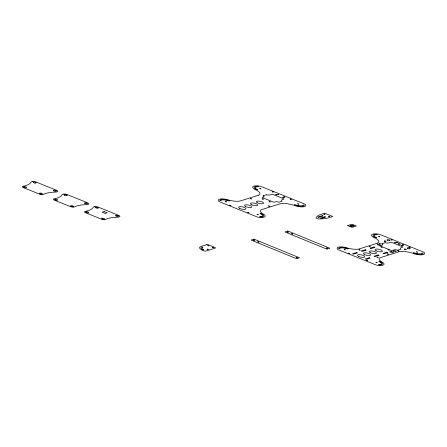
<?xml version="1.0" encoding="UTF-8"?>
<svg xmlns="http://www.w3.org/2000/svg" width="447" height="447" viewBox="0 0 447 447"><rect width="100%" height="100%" fill="white"/><g stroke="black" fill="none" stroke-linecap="round" stroke-linejoin="round"><path stroke-width="0.67" d="M207.168 249.163L208.246 249.404L207.168 249.163M282.733 197.468L283.806 197.714L282.733 197.468M401.562 245.464L402.635 245.71L401.562 245.464M212.465 247.487L213.537 247.733L212.465 247.487M347.71 225.545L352.035 227.35L356.337 226.026L352.001 224.249L347.71 225.545M277.637 194.35L278.71 194.601L277.637 194.35M396.467 242.341L397.539 242.592L396.467 242.341M203.553 249.806L202.675 249.789A6.856 2.151 12.2 0 1 202.05 247.023L202.966 247.392A5.744 1.805 12.2 0 0 203.284 249.588L203.553 249.806M253.421 240.022L254.483 240.296L253.421 240.022M257.846 241.833L258.908 242.106L257.846 241.833M287.197 231.909L288.259 232.183L287.197 231.909M291.623 233.725L292.684 233.999L291.623 233.725M296.205 257.556L297.266 257.83L296.205 257.556M326.506 247.984L327.567 248.258L326.506 247.984M220.796 200.72L219.723 200.541A6.297 1.978 12.2 0 1 229.093 200.686L229.451 200.932L228.529 200.876A5.185 1.626 12.2 0 0 220.796 200.72M225.355 201.625L226.417 201.893L225.355 201.625M229.775 205.173L230.842 205.447L229.775 205.173M207.738 245.565L208.799 245.833L207.738 245.565M250.409 198.658L251.477 198.926L250.409 198.658M258.282 186.678L257.986 186.768A5.185 1.626 12.2 0 0 257.483 189.528L257.802 189.813L256.88 189.707A6.297 1.978 12.2 0 1 257.489 186.354L258.282 186.678M259.802 188.545L260.864 188.813L259.802 188.545M247.8 212.454L248.862 212.722L247.8 212.454M262.193 198.893L263.255 199.161L262.193 198.893M257.126 214.459L258.187 214.728L257.126 214.459M272.178 191.78L273.24 192.048L272.178 191.78M260.16 213.498L260.478 213.783A5.185 1.626 12.2 0 1 259.975 216.544L259.69 216.683L260.472 216.957A6.297 1.978 12.2 0 0 261.082 213.605L260.16 213.498M269.217 201.731L270.284 201.999L269.278 201.698M268.435 205.938L269.496 206.207L268.435 205.938M275.715 194.618L276.777 194.886L275.715 194.618M283.756 196.809L284.817 197.077L283.756 196.809M290.204 199.06L291.265 199.328L290.204 199.06M294.646 204.804L294.975 205.095A6.297 1.978 12.2 0 0 304.362 205.29L303.273 205.061A5.185 1.626 12.2 0 1 295.545 204.899L294.702 204.771M297.68 203.843L298.741 204.111L297.68 203.843M323.868 214.353L324.93 214.621L323.868 214.353M328.601 216.264L329.668 216.532L328.601 216.264M350.079 226.093L351.141 226.366L350.079 226.093M352.923 225.199L353.985 225.467L352.923 225.199M339.625 248.711L338.552 248.532A6.297 1.978 12.2 0 1 347.922 248.677L348.258 248.973L347.358 248.873A5.185 1.626 12.2 0 0 339.625 248.711M344.184 249.622L345.246 249.89L344.184 249.622M348.61 253.17L349.671 253.438L348.61 253.17M359.058 249.867L360.126 250.136L359.058 249.867M369.244 246.655L370.306 246.923L369.244 246.655M377.112 234.669L376.815 234.764A5.185 1.626 12.2 0 0 376.318 237.525L376.631 237.81L375.709 237.703A6.297 1.978 12.2 0 1 376.318 234.351L377.112 234.669M378.631 236.541L379.693 236.809L378.631 236.541M366.629 260.45L367.691 260.718L366.629 260.45M379.291 243.28L380.352 243.554L379.352 243.252M381.023 246.889L382.084 247.157L381.023 246.889M377.084 257.148L378.145 257.416L377.084 257.148M375.955 262.45L377.017 262.719L375.955 262.45M391.008 239.776L392.069 240.045L391.008 239.776M378.989 261.495L379.307 261.774A5.185 1.626 12.2 0 1 378.805 264.535L378.52 264.68L379.302 264.948A6.297 1.978 12.2 0 0 379.911 261.601L378.989 261.495M388.046 249.728L389.113 249.996L388.046 249.728M387.264 253.93L388.326 254.198L387.264 253.93M394.545 242.615L395.606 242.883L394.545 242.615M397.88 250.773L398.942 251.041L397.88 250.773M402.585 244.805L403.647 245.073L402.585 244.805M409.033 247.057L410.095 247.325L409.033 247.057M413.475 252.801L413.805 253.091A6.297 1.978 12.2 0 0 423.192 253.281L422.13 253.013A5.185 1.626 12.2 0 1 414.375 252.896L413.475 252.801M416.509 251.84L417.571 252.108L416.509 251.84M32.273 181.611L31.201 181.946A37.095 11.65 12.2 0 1 22.959 186.31A2.615 0.821 12.2 0 0 23.529 187.673L39.414 194.087A2.615 0.821 12.2 0 0 43.119 194.456A37.095 11.65 12.2 0 1 56.249 192.065L57.322 191.724A2.961 0.933 12.2 0 0 56.451 190.243L36.285 182.102A2.961 0.933 12.2 0 0 32.273 181.611M63.357 194.16L62.284 194.501A37.095 11.65 12.2 0 1 54.037 198.865A2.615 0.821 12.2 0 0 54.607 200.222L70.492 206.637A2.615 0.821 12.2 0 0 74.202 207.006A37.095 11.65 12.2 0 1 87.333 204.62L88.405 204.279A2.961 0.933 12.2 0 0 87.528 202.798L67.368 194.652A2.961 0.933 12.2 0 0 63.357 194.16M94.434 206.715L93.362 207.056A37.095 11.65 12.2 0 1 85.12 211.42A2.615 0.821 12.2 0 0 85.69 212.778L101.575 219.192A2.615 0.821 12.2 0 0 105.28 219.561A37.095 11.65 12.2 0 1 118.41 217.169L119.483 216.834A2.961 0.933 12.2 0 0 118.606 215.348L98.446 207.207A2.961 0.933 12.2 0 0 94.434 206.715M104.157 211.56L102.195 212.18L105.252 213.415L107.213 212.794L104.157 211.56M258.277 195.283L240.33 200.949A10.722 3.364 12.2 0 1 228.937 200.088A7.778 2.442 12.2 0 0 220.36 198.988A7.778 2.442 12.2 0 0 219.041 201.558L257.422 217.063A7.778 2.442 12.2 0 0 264.725 216.907A7.778 2.442 12.2 0 0 262.713 213.733A10.722 3.364 12.2 0 1 261.718 209.587L279.66 203.916A12.03 3.777 12.2 0 1 294.774 205.564A7.778 2.442 12.2 0 0 303.569 206.81A7.778 2.442 12.2 0 0 305.033 204.218L260.54 186.248A7.778 2.442 12.2 0 0 253.164 186.449A7.778 2.442 12.2 0 0 255.555 189.724A12.03 3.777 12.2 0 1 258.277 195.283M266.222 194.752L262.886 195.803A2.503 0.788 12.2 0 1 263.993 196.881L262.618 197.317A1.112 0.346 12.2 0 0 262.948 197.876L273.028 201.943A1.112 0.346 12.2 0 0 274.536 202.128L275.905 201.698A2.509 0.788 12.2 0 1 278.772 202.217L282.107 201.167A4.973 1.559 12.2 0 1 282.375 199.653L283.744 199.217A1.112 0.346 12.2 0 0 283.415 198.664L273.335 194.59A1.112 0.346 12.2 0 0 271.832 194.406L270.457 194.842A4.973 1.559 12.2 0 1 266.222 194.752M206.71 244.671L200.826 246.526A8.275 2.598 12.2 0 0 201.899 250.035L203.882 250.84A1.481 0.464 12.2 0 0 205.888 251.085L215.258 248.124A1.481 0.464 12.2 0 0 214.823 247.381L208.715 244.917A1.481 0.464 12.2 0 0 206.71 244.671M324.667 213.208L320.745 214.448A30.815 9.678 12.2 0 0 316.152 217.801A1.905 0.598 12.2 0 0 317.001 218.544A1.905 0.598 12.2 0 0 318.968 218.935A30.815 9.678 12.2 0 0 328.841 217.717L332.764 216.477L324.667 213.208M322.248 215.644L317.873 217.03L318.683 217.354L323.052 215.974L322.248 215.644M254.036 239.151L251.097 240.078L296.629 258.74L299.568 257.813L254.036 239.151M324.835 216.728L320.566 218.075L321.359 218.399L325.623 217.046L324.835 216.728M287.862 231.021L284.923 231.954L326.93 249.169L329.869 248.241L287.862 231.021M377.106 243.274L359.164 248.945A10.722 3.364 12.2 0 1 347.766 248.085A7.778 2.442 12.2 0 0 339.189 246.984A7.778 2.442 12.2 0 0 337.871 249.555L376.251 265.054A7.778 2.442 12.2 0 0 383.554 264.903A7.778 2.442 12.2 0 0 381.542 261.73A10.722 3.364 12.2 0 1 380.548 257.584L398.489 251.912A12.03 3.777 12.2 0 1 413.604 253.555A7.778 2.442 12.2 0 0 422.398 254.807A7.778 2.442 12.2 0 0 423.862 252.214L379.374 234.245A7.778 2.442 12.2 0 0 371.993 234.446A7.778 2.442 12.2 0 0 374.385 237.715A12.03 3.777 12.2 0 1 377.106 243.274M385.051 242.743L381.716 243.799A2.503 0.788 12.2 0 1 382.822 244.878L379.782 245.839L391.695 250.65L394.735 249.689A2.509 0.788 12.2 0 1 397.601 250.214L400.937 249.163A4.973 1.559 12.2 0 1 401.205 247.649L402.574 247.213A1.112 0.346 12.2 0 0 402.244 246.66L392.164 242.587A1.112 0.346 12.2 0 0 390.661 242.403L389.287 242.838A4.973 1.559 12.2 0 1 385.051 242.743M356.46 252.549L352.538 253.784L353.454 254.159L357.376 252.918L356.46 252.549M365.277 249.761L361.36 251.002L362.277 251.37L366.194 250.13L365.277 249.761M374.1 246.973L370.177 248.214L371.094 248.582L375.016 247.347L374.1 246.973M369.289 257.729L365.367 258.969L366.283 259.338L370.205 258.103L369.289 257.729M378.106 254.946L374.189 256.181L375.106 256.55L379.022 255.315L378.106 254.946M386.929 252.158L383.006 253.399L383.923 253.767L387.845 252.527L386.929 252.158M391.136 251.376L389.566 251.873L392.013 252.862L393.578 252.365L391.136 251.376M257.26 202.731A3.705 1.162 12.2 0 0 263.4 203.48A3.705 1.162 12.2 0 0 259.171 201.139A3.705 1.162 12.2 0 0 257.26 202.731M251.376 204.586A3.705 1.162 12.2 0 0 257.522 205.341A3.705 1.162 12.2 0 0 253.287 202.999A3.705 1.162 12.2 0 0 251.376 204.586M245.498 206.447A3.705 1.162 12.2 0 0 251.639 207.196A3.705 1.162 12.2 0 0 247.409 204.855A3.705 1.162 12.2 0 0 245.498 206.447M239.62 208.302A3.705 1.162 12.2 0 0 245.761 209.056A3.705 1.162 12.2 0 0 241.531 206.715A3.705 1.162 12.2 0 0 239.62 208.302M350.945 225.914A1.481 0.464 12.2 0 0 353.404 226.216A1.481 0.464 12.2 0 0 351.711 225.277A1.481 0.464 12.2 0 0 350.945 225.914M358.449 256.299A3.705 1.162 12.2 0 0 364.59 257.053A3.705 1.162 12.2 0 0 360.36 254.706A3.705 1.162 12.2 0 0 358.449 256.299M364.327 254.438A3.705 1.162 12.2 0 0 370.468 255.192A3.705 1.162 12.2 0 0 366.238 252.851A3.705 1.162 12.2 0 0 364.327 254.438M370.211 252.583A3.705 1.162 12.2 0 0 376.352 253.337A3.705 1.162 12.2 0 0 372.116 250.996A3.705 1.162 12.2 0 0 370.211 252.583M376.089 250.728A3.705 1.162 12.2 0 0 382.23 251.477A3.705 1.162 12.2 0 0 378 249.135A3.705 1.162 12.2 0 0 376.089 250.728M398.584 244.079A1.112 0.346 12.2 0 0 400.378 244.235A1.112 0.346 12.2 0 0 398.975 243.554A1.112 0.346 12.2 0 0 398.584 244.079M384.493 241.24A0.928 0.291 12.2 0 0 386.029 241.43A0.928 0.291 12.2 0 0 384.973 240.844A0.928 0.291 12.2 0 0 384.493 241.24M404.68 249.398A0.928 0.291 12.2 0 0 406.2 249.56A0.928 0.291 12.2 0 0 405.099 248.979A0.928 0.291 12.2 0 0 404.68 249.398M407.625 248.392A1.481 0.464 12.2 0 0 410.061 248.661A1.481 0.464 12.2 0 0 408.295 247.733A1.481 0.464 12.2 0 0 407.625 248.392M387.605 240.318A1.481 0.464 12.2 0 0 389.935 240.464A1.481 0.464 12.2 0 0 387.951 239.57A1.481 0.464 12.2 0 0 387.605 240.318M393.69 251.225A1.481 0.464 12.2 0 0 396.143 251.527A1.481 0.464 12.2 0 0 394.45 250.588A1.481 0.464 12.2 0 0 393.69 251.225M378 244.906A1.481 0.464 12.2 0 0 380.319 245.034A1.481 0.464 12.2 0 0 378.313 244.151A1.481 0.464 12.2 0 0 378 244.906M33.642 182.706A1.481 0.464 12.2 0 0 36.101 183.007A1.481 0.464 12.2 0 0 34.408 182.074A1.481 0.464 12.2 0 0 33.642 182.706M24.026 187.287A1.481 0.464 12.2 0 0 26.479 187.589A1.481 0.464 12.2 0 0 24.786 186.65A1.481 0.464 12.2 0 0 24.026 187.287M53.808 190.852A1.481 0.464 12.2 0 0 56.266 191.154A1.481 0.464 12.2 0 0 54.573 190.215A1.481 0.464 12.2 0 0 53.808 190.852M39.906 193.702A1.481 0.464 12.2 0 0 42.364 194.004A1.481 0.464 12.2 0 0 40.671 193.065A1.481 0.464 12.2 0 0 39.906 193.702M55.104 199.837A1.481 0.464 12.2 0 0 57.562 200.139A1.481 0.464 12.2 0 0 55.869 199.206A1.481 0.464 12.2 0 0 55.104 199.837M84.885 203.402A1.481 0.464 12.2 0 0 87.344 203.703A1.481 0.464 12.2 0 0 85.651 202.77A1.481 0.464 12.2 0 0 84.885 203.402M70.989 206.257A1.481 0.464 12.2 0 0 73.448 206.559A1.481 0.464 12.2 0 0 71.755 205.62A1.481 0.464 12.2 0 0 70.989 206.257M64.726 195.261A1.481 0.464 12.2 0 0 67.179 195.562A1.481 0.464 12.2 0 0 65.491 194.624A1.481 0.464 12.2 0 0 64.726 195.261M102.067 218.806A1.481 0.464 12.2 0 0 104.525 219.108A1.481 0.464 12.2 0 0 102.832 218.175A1.481 0.464 12.2 0 0 102.067 218.806M115.969 215.957A1.481 0.464 12.2 0 0 118.421 216.259A1.481 0.464 12.2 0 0 116.728 215.32A1.481 0.464 12.2 0 0 115.969 215.957M95.803 207.816A1.481 0.464 12.2 0 0 98.262 208.118A1.481 0.464 12.2 0 0 96.569 207.179A1.481 0.464 12.2 0 0 95.803 207.816M86.182 212.392A1.481 0.464 12.2 0 0 88.64 212.694A1.481 0.464 12.2 0 0 86.947 211.755A1.481 0.464 12.2 0 0 86.182 212.392"/></g></svg>
